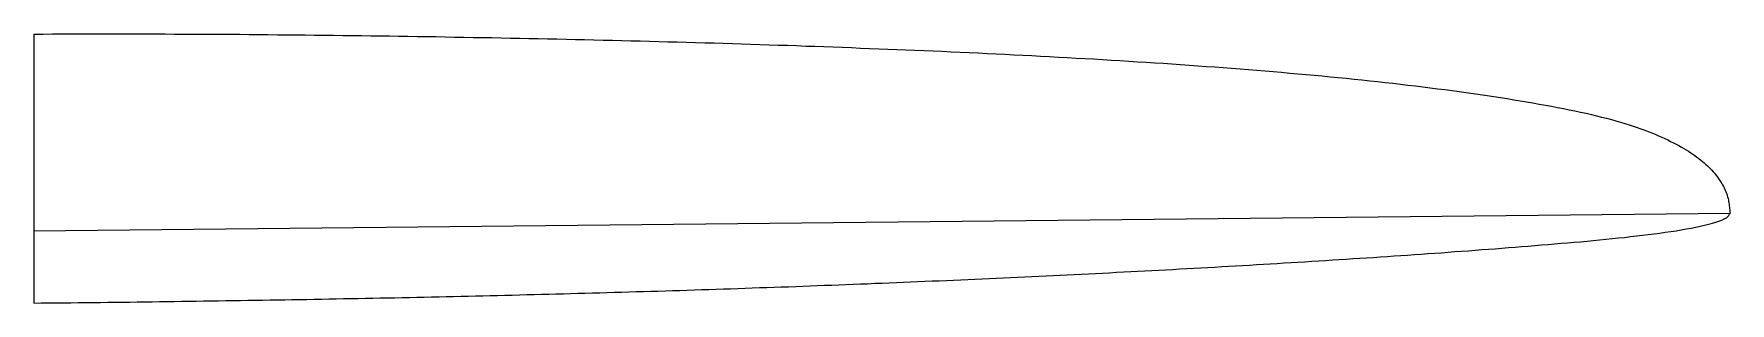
# Model space of a CAD drawing. Header units: metres. Extents: x 0 to 1450, y 0 to 230.
import ezdxf

# ---------------------------------------------------------------- set-up
doc = ezdxf.new("R2010")
doc.units = ezdxf.units.M

msp = doc.modelspace()

# ---------------------------------------------------------------- linework, layer by layer
for points in [[(0, 230), (8, 230), (16, 230.1), (24, 230.1), (32, 230.1), (40, 230.1), (48, 230.1), (56, 230.1), (64, 230.1), (72, 230.1), (80, 230.1), (88.1, 230.1), (96.1, 230.1), (104.1, 230.1), (112.1, 230.1), (120.1, 230), (128.1, 230), (136.1, 230), (144.1, 229.9), (152.1, 229.9), (160.1, 229.9), (168.1, 229.8), (176.1, 229.8), (184.1, 229.7), (192.1, 229.6), (200.1, 229.6), (208.1, 229.5), (216, 229.4), (224, 229.4), (232, 229.3), (240, 229.2), (248, 229.1), (256, 229), (264, 228.9), (272, 228.8), (279.9, 228.7), (287.9, 228.6), (295.9, 228.5), (303.9, 228.4), (311.8, 228.3), (319.8, 228.2), (327.8, 228), (335.7, 227.9), (343.7, 227.8), (351.7, 227.7), (359.6, 227.5), (367.6, 227.4), (375.5, 227.2), (383.5, 227.1), (391.4, 227), (399.4, 226.8), (407.3, 226.6), (415.3, 226.5), (423.2, 226.3), (431.2, 226.2), (439.1, 226), (447, 225.8), (455, 225.6), (462.9, 225.5), (470.8, 225.3), (478.7, 225.1), (486.6, 224.9), (494.6, 224.7), (502.5, 224.5), (510.4, 224.3), (518.3, 224.1), (526.2, 223.9), (534.1, 223.7), (542, 223.5), (549.8, 223.3), (557.7, 223), (565.6, 222.8), (573.5, 222.6), (581.4, 222.4), (589.2, 222.1), (597.1, 221.9), (604.9, 221.6), (612.8, 221.4), (620.6, 221.1), (628.5, 220.9), (636.3, 220.6), (644.2, 220.4), (652, 220.1), (659.8, 219.8), (667.6, 219.6), (675.4, 219.3), (683.2, 219), (691, 218.7), (698.8, 218.4), (706.6, 218.1), (714.4, 217.8), (722.2, 217.5), (729.9, 217.2), (737.7, 216.9), (745.4, 216.6), (753.2, 216.3), (760.9, 215.9), (768.6, 215.6), (776.4, 215.3), (784.1, 214.9), (791.8, 214.6), (799.4, 214.2), (807.1, 213.9), (814.8, 213.5), (822.5, 213.1), (830.1, 212.8), (837.7, 212.4), (845.4, 212), (853, 211.6), (860.6, 211.2), (868.2, 210.8), (875.8, 210.4), (883.3, 210), (890.9, 209.5), (898.4, 209.1), (905.9, 208.7), (913.4, 208.2), (920.9, 207.8), (928.4, 207.3), (935.9, 206.9), (943.3, 206.4), (950.7, 205.9), (958.1, 205.5), (965.5, 205), (972.9, 204.5), (980.2, 204), (987.6, 203.5), (994.9, 202.9), (1002.2, 202.4), (1009.4, 201.9), (1016.7, 201.3), (1023.9, 200.8), (1031.1, 200.2), (1038.2, 199.7), (1045.4, 199.1), (1052.5, 198.5), (1059.5, 197.9), (1066.6, 197.3), (1073.6, 196.7), (1080.6, 196.1), (1087.6, 195.4), (1094.5, 194.8), (1101.4, 194.2), (1108.2, 193.5), (1115.1, 192.8), (1121.8, 192.2), (1128.6, 191.5), (1135.3, 190.8), (1142, 190.1), (1148.6, 189.4), (1155.2, 188.6), (1161.7, 187.9), (1168.2, 187.2), (1174.6, 186.4), (1181, 185.7), (1187.4, 184.9), (1193.7, 184.1), (1200, 183.3), (1206.2, 182.5), (1212.3, 181.7), (1218.4, 180.9), (1224.4, 180), (1230.4, 179.2), (1236.3, 178.3), (1242.2, 177.5), (1248, 176.6), (1253.7, 175.7), (1259.4, 174.8), (1265, 173.9), (1270.6, 173), (1276.1, 172.1), (1281.5, 171.1), (1286.8, 170.2), (1292.1, 169.2), (1297.3, 168.3), (1302.4, 167.3), (1307.5, 166.3), (1312.4, 165.3), (1317.3, 164.3), (1322.1, 163.3), (1326.9, 162.3), (1331.4, 161.2), (1335.9, 160.2), (1340.2, 159.1), (1344.4, 158), (1348.5, 156.9), (1352.4, 155.8), (1356.3, 154.7), (1360, 153.6), (1363.6, 152.4), (1367.1, 151.3), (1370.5, 150.2), (1373.8, 149), (1377, 147.8), (1380.1, 146.7), (1383.1, 145.5), (1386, 144.3), (1388.8, 143.1), (1391.6, 141.9), (1394.2, 140.7), (1396.8, 139.5), (1399.2, 138.3), (1401.6, 137.1), (1404, 135.9), (1406.2, 134.7), (1408.4, 133.4), (1410.5, 132.2), (1412.5, 131), (1414.5, 129.8), (1416.4, 128.5), (1418.2, 127.3), (1420, 126.1), (1421.7, 124.8), (1423.3, 123.6), (1424.9, 122.3), (1426.4, 121.1), (1427.9, 119.8), (1429.3, 118.6), (1430.6, 117.3), (1431.9, 116.1), (1433.2, 114.8), (1434.3, 113.6), (1435.5, 112.3), (1436.6, 111), (1437.6, 109.8), (1438.6, 108.5), (1439.6, 107.3), (1440.5, 106), (1441.3, 104.7), (1442.1, 103.5), (1442.9, 102.2), (1443.6, 101), (1444.3, 99.7), (1444.9, 98.4), (1445.5, 97.2), (1446.1, 95.9), (1446.6, 94.6), (1447.1, 93.4), (1447.5, 92.1), (1447.9, 90.8), (1448.3, 89.5), (1448.6, 88.3), (1448.7, 87), (1448.9, 85.7), (1449.1, 84.5), (1449.2, 83.2), (1449.4, 81.9), (1449.5, 80.7), (1449.7, 79.4), (1449.8, 78.1), (1450, 76.9)], [(0, 230), (0, 0)], [(0, 0), (6.3, 0.1), (12.6, 0.1), (18.9, 0.2), (25.3, 0.3), (31.6, 0.3), (37.9, 0.4), (44.2, 0.5), (50.5, 0.6), (56.8, 0.6), (63.1, 0.7), (69.4, 0.8), (75.7, 0.9), (82, 0.9), (88.4, 1), (94.7, 1.1), (101, 1.2), (107.3, 1.3), (113.6, 1.4), (119.9, 1.4), (126.2, 1.5), (132.5, 1.6), (138.8, 1.7), (145.1, 1.8), (151.4, 1.9), (157.7, 2), (164, 2.1), (170.3, 2.2), (176.6, 2.3), (182.9, 2.4), (189.2, 2.5), (195.5, 2.6), (201.8, 2.7), (208.1, 2.8), (214.4, 2.9), (220.6, 3), (226.9, 3.1), (233.2, 3.2), (239.5, 3.3), (245.8, 3.4), (252.1, 3.6), (258.4, 3.7), (264.7, 3.8), (270.9, 3.9), (277.2, 4), (283.5, 4.1), (289.8, 4.3), (296.1, 4.4), (302.3, 4.5), (308.6, 4.6), (314.9, 4.8), (321.2, 4.9), (327.4, 5), (333.7, 5.2), (340, 5.3), (346.3, 5.4), (352.5, 5.6), (358.8, 5.7), (365.1, 5.9), (371.3, 6), (377.6, 6.2), (383.8, 6.3), (390.1, 6.5), (396.4, 6.6), (402.6, 6.8), (408.9, 6.9), (415.1, 7.1), (421.4, 7.2), (427.6, 7.4), (433.9, 7.5), (440.1, 7.7), (446.3, 7.9), (452.6, 8), (458.8, 8.2), (465.1, 8.4), (471.3, 8.5), (477.5, 8.7), (483.8, 8.9), (490, 9.1), (496.2, 9.2), (502.4, 9.4), (508.7, 9.6), (514.9, 9.8), (521.1, 10), (527.3, 10.2), (533.5, 10.3), (539.8, 10.5), (546, 10.7), (552.2, 10.9), (558.4, 11.1), (564.6, 11.3), (570.8, 11.5), (577, 11.7), (583.2, 11.9), (589.4, 12.1), (595.6, 12.3), (601.8, 12.5), (608, 12.7), (614.1, 13), (620.3, 13.2), (626.5, 13.4), (632.7, 13.6), (638.8, 13.8), (645, 14), (651.2, 14.3), (657.4, 14.5), (663.5, 14.7), (669.7, 15), (675.8, 15.2), (682, 15.4), (688.1, 15.7), (694.3, 15.9), (700.4, 16.1), (706.6, 16.4), (712.7, 16.6), (718.9, 16.9), (725, 17.1), (731.1, 17.3), (737.3, 17.6), (743.4, 17.9), (749.5, 18.1), (755.6, 18.4), (761.7, 18.6), (767.8, 18.9), (774, 19.1), (780.1, 19.4), (786.2, 19.7), (792.3, 19.9), (798.4, 20.2), (804.5, 20.5), (810.5, 20.7), (816.6, 21), (822.7, 21.3), (828.8, 21.6), (834.9, 21.9), (840.9, 22.1), (847, 22.4), (853.1, 22.7), (859.1, 23), (865.2, 23.3), (871.2, 23.6), (877.3, 23.9), (883.3, 24.2), (889.4, 24.5), (895.4, 24.8), (901.5, 25.1), (907.5, 25.4), (913.5, 25.7), (919.5, 26), (925.6, 26.3), (931.6, 26.6), (937.6, 26.9), (943.6, 27.2), (949.6, 27.6), (955.6, 27.9), (961.6, 28.2), (967.6, 28.5), (973.6, 28.8), (979.6, 29.2), (985.5, 29.5), (991.5, 29.8), (997.5, 30.2), (1003.5, 30.5), (1009.4, 30.8), (1015.4, 31.2), (1021.3, 31.5), (1027.3, 31.8), (1033.2, 32.2), (1039.2, 32.5), (1045.1, 32.9), (1051, 33.2), (1056.9, 33.6), (1062.9, 33.9), (1068.8, 34.3), (1074.7, 34.7), (1080.6, 35), (1086.5, 35.4), (1092.4, 35.8), (1098.3, 36.1), (1104.2, 36.5), (1110, 36.9), (1115.9, 37.2), (1121.8, 37.6), (1127.6, 38), (1133.5, 38.4), (1139.3, 38.8), (1145.2, 39.1), (1151, 39.5), (1156.8, 39.9), (1162.7, 40.3), (1168.5, 40.7), (1174.3, 41.1), (1180.1, 41.5), (1185.9, 41.9), (1191.7, 42.3), (1197.5, 42.7), (1203.2, 43.1), (1209, 43.5), (1214.8, 44), (1220.5, 44.4), (1226.3, 44.8), (1232, 45.2), (1237.7, 45.7), (1243.4, 46.1), (1249.1, 46.5), (1254.8, 47), (1260.5, 47.4), (1266.2, 47.8), (1271.8, 48.3), (1277.5, 48.7), (1283.1, 49.2), (1288.7, 49.7), (1294.4, 50.1), (1299.9, 50.6), (1305.5, 51.1), (1311.1, 51.5), (1316.6, 52), (1322.2, 52.5), (1327.7, 53), (1333.1, 53.5), (1338.5, 54), (1343.9, 54.6), (1349.3, 55.1), (1354.5, 55.7), (1359.8, 56.2), (1365, 56.8), (1370.1, 57.4), (1375.1, 58), (1380.1, 58.6), (1385, 59.2), (1389.9, 59.9), (1394.6, 60.6), (1399.3, 61.2), (1403.8, 61.9), (1408.2, 62.7), (1412.5, 63.4), (1416.7, 64.1), (1420.7, 64.9), (1424.5, 65.7), (1428.2, 66.5), (1431.6, 67.4), (1434.9, 68.2), (1437.8, 69.1), (1440.5, 70), (1442.9, 71), (1445, 71.9), (1446.8, 72.9), (1448.1, 73.9), (1448.9, 74.9), (1449.5, 75.9), (1450, 76.9)], [(0, 61.7), (1450, 76.9)]]:
    msp.add_lwpolyline(points)

doc.saveas('drawing.dxf')
